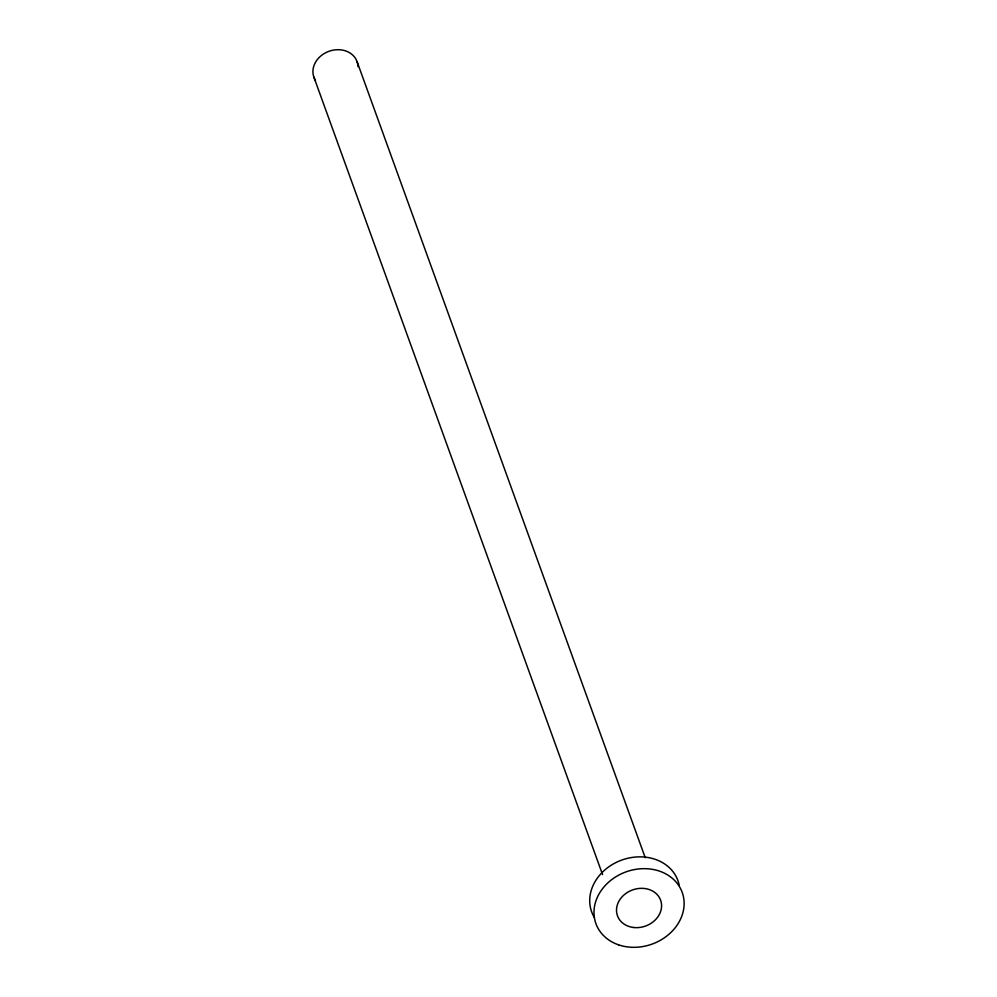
<?xml version="1.0" encoding="UTF-8"?>
<svg xmlns="http://www.w3.org/2000/svg" width="997" height="997" viewBox="0 0 997 997"><rect width="100%" height="100%" fill="white"/><g stroke="black" fill="none" stroke-linecap="round" stroke-linejoin="round"><path stroke-width="1.5" d="M357.088 61.689L645.258 857.769M313.856 77.056L602.562 874.606M315.513 80.445A22.943 19.192 -19.9 0 1 329.783 51.021A22.943 19.192 -19.9 0 1 357.998 66.637M594.461 917.676A45.887 38.397 -19.9 0 1 620.832 860.411A45.887 38.397 -19.9 0 1 679.244 885.361M633.768 927.509A22.943 19.192 -19.9 0 0 660.662 900.303A22.943 19.192 -19.9 0 0 622.701 896.166A22.943 19.192 -19.9 0 0 633.768 927.509M618.589 944.844A45.887 38.397 -19.9 0 0 684.067 901.475A45.887 38.397 -19.9 0 0 614.488 877.659A45.887 38.397 -19.9 0 0 618.589 944.844"/></g></svg>
